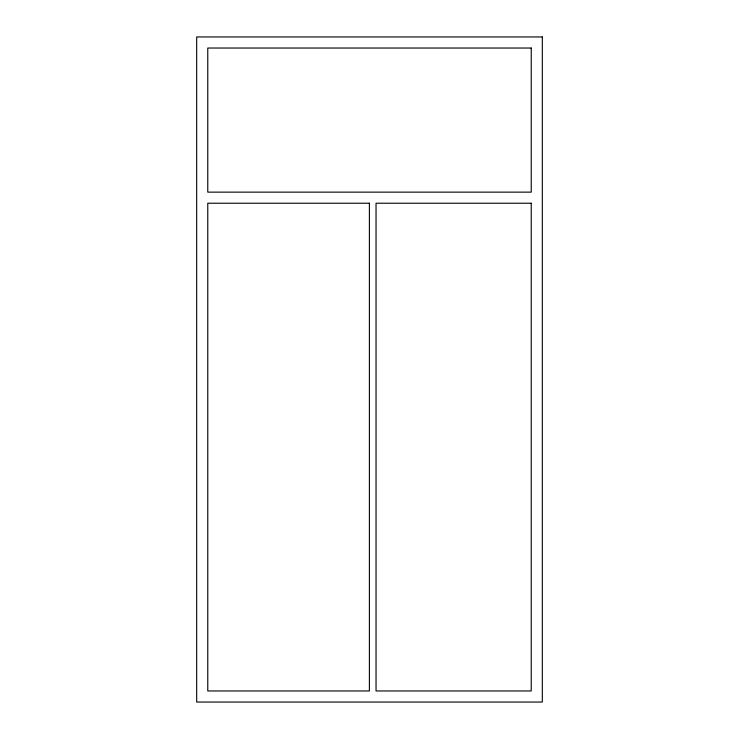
<?xml version="1.0" encoding="UTF-8"?>
<svg xmlns="http://www.w3.org/2000/svg" width="739" height="739" viewBox="0 0 739 739"><rect width="100%" height="100%" fill="white"/><g stroke="black" fill="none" stroke-linecap="round" stroke-linejoin="round"><path stroke-width="1.11" d="M542.315 36.95L196.685 36.95L196.685 702.05L542.315 702.05L542.315 36.95M531.23 48.035L207.77 48.035L207.77 192.14L531.23 192.14L531.23 48.035M369.389 203.225L207.77 203.225L207.77 690.965L369.389 690.965L369.389 203.225M531.23 203.225L376.04 203.225L376.04 690.965L531.23 690.965L531.23 203.225"/></g></svg>
